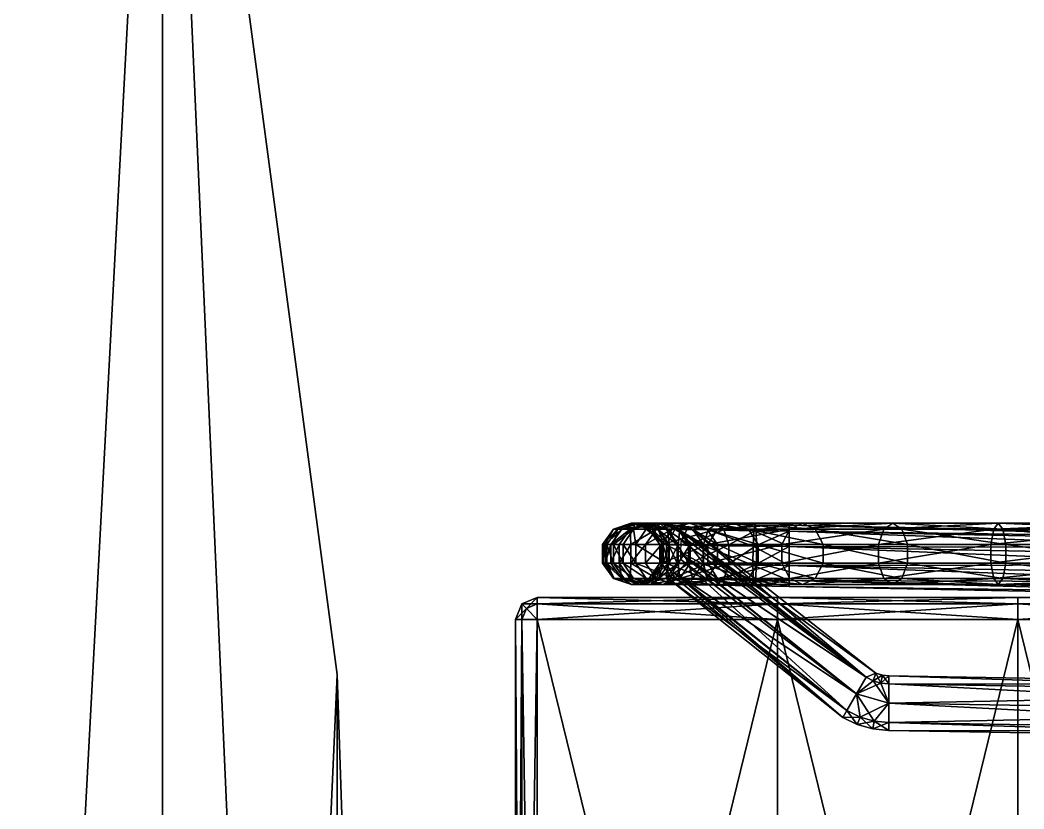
# Model space of a CAD drawing. Extents: x -15.3 to 44, y -4.2 to 20.6.
# Drawn here: x 35.3518 to 35.8114, y 13.9237 to 14.2848 of the extents above; entities that cross this region are included whole.
import ezdxf

# ---------------------------------------------------------------- set-up
doc = ezdxf.new("R2010")
doc.units = 0
doc.header["$MEASUREMENT"] = 0
doc.layers.add('rexp_3D-Objekte', color=7, linetype='Continuous')
doc.layers.add('rexp_Grundobjekte', color=7, linetype='Continuous')

msp = doc.modelspace()

# ---------------------------------------------------------------- meshes
at = {"layer": 'rexp_3D-Objekte', "color": 254, "true_color": 0xe6e6e6}
mesh = msp.add_polyface(dxfattribs=at)
corners = [(35.6337, 14.04483, 0.05452), (35.6337, 14.03618, 0.05452), (35.62788, 14.04483, 0.09216), (35.6327, 14.05183, 0.09381), (35.63845, 14.05183, 0.05634), (35.64048, 14.0545, 0.09648), (35.62788, 14.03618, 0.09216), (35.62345, 14.04483, 0.13), (35.63329, 14.0545, 0.17135), (35.62345, 14.03618, 0.13), (35.62041, 14.04483, 0.16797), (35.62533, 14.05183, 0.16926), (35.62041, 14.03618, 0.16797), (35.61876, 14.04483, 0.20603), (35.6316, 14.0545, 0.24654), (35.63979, 14.05183, 0.21073), (35.61876, 14.03618, 0.20603), (35.61851, 14.04483, 0.24412), (35.62351, 14.05183, 0.24504), (35.63969, 14.05183, 0.24804), (35.61851, 14.03618, 0.24412), (35.61965, 14.04483, 0.2822), (35.63542, 14.0545, 0.32166), (35.64096, 14.05183, 0.28534), (35.61965, 14.03618, 0.2822), (35.62219, 14.04483, 0.3202), (35.62724, 14.05183, 0.32076), (35.62219, 14.03618, 0.3202), (35.62611, 14.04483, 0.35809), (35.63119, 14.05183, 0.35847), (35.64474, 14.0545, 0.3963), (35.62611, 14.03618, 0.35809), (35.63143, 14.04483, 0.39581), (35.63143, 14.03618, 0.39581), (35.63812, 14.04483, 0.43332), (35.64321, 14.05183, 0.43332)]
mesh.append_faces([[corners[k] for k in face] for face in [(0, 1, 2, 0), (2, 6, 7, 2), (7, 9, 10, 7), (10, 12, 13, 10), (13, 16, 17, 13), (17, 20, 21, 17), (21, 24, 25, 21), (25, 27, 28, 25), (28, 31, 32, 28), (32, 33, 34, 32)]], dxfattribs={"vtx1": -1, "vtx3": -1, "color": 254})
mesh.append_faces([[corners[k] for k in face] for face in [(2, 3, 0, 2), (4, 0, 3, 4), (3, 5, 4, 3), (7, 3, 2, 7), (5, 3, 8, 5), (10, 11, 7, 10), (3, 7, 11, 3), (11, 8, 3, 11), (13, 11, 10, 13), (8, 11, 14, 8), (14, 15, 8, 14), (17, 18, 13, 17), (11, 13, 18, 11), (18, 14, 11, 18), (15, 14, 19, 15), (21, 18, 17, 21), (14, 18, 22, 14), (22, 23, 14, 22), (25, 26, 21, 25), (18, 21, 26, 18), (26, 22, 18, 26), (28, 29, 25, 28), (26, 25, 29, 26), (29, 30, 26, 29), (22, 26, 30, 22), (32, 29, 28, 32), (29, 32, 35, 29)]], dxfattribs={"vtx3": -1, "color": 254})
mesh = msp.add_polyface(dxfattribs=at)
corners = [(35.6478, 14.04468, 0.03313), (35.6478, 14.03603, 0.03319), (35.6337, 14.04483, 0.05452), (35.63845, 14.05183, 0.05634), (35.65163, 14.0517, 0.03645), (35.64613, 14.0545, 0.05929), (35.64048, 14.0545, 0.09648), (35.64827, 14.05183, 0.09914), (35.63329, 14.0545, 0.17135), (35.64408, 14.05183, 0.13623), (35.64895, 14.04483, 0.1377), (35.64125, 14.05183, 0.17344), (35.64617, 14.04483, 0.17473), (35.64617, 14.03618, 0.17473), (35.63979, 14.05183, 0.21073), (35.64475, 14.04483, 0.21184), (35.64475, 14.03618, 0.21184), (35.63969, 14.05183, 0.24804), (35.64469, 14.04483, 0.24897), (35.64469, 14.03618, 0.24897), (35.6316, 14.0545, 0.24654), (35.64096, 14.05183, 0.28534), (35.646, 14.04483, 0.28608), (35.646, 14.03618, 0.28608), (35.63542, 14.0545, 0.32166), (35.6436, 14.05183, 0.32257), (35.64866, 14.04483, 0.32312), (35.64866, 14.03618, 0.32312), (35.64474, 14.0545, 0.3963), (35.64761, 14.05183, 0.35967), (35.65267, 14.04483, 0.36004), (35.63812, 14.04483, 0.43332), (35.63812, 14.03618, 0.43332), (35.64539, 14.04483, 0.48852), (35.65031, 14.05183, 0.48721), (35.64321, 14.05183, 0.43332), (35.63143, 14.04483, 0.39581), (35.65826, 14.0545, 0.48508), (35.63119, 14.05183, 0.35847), (35.65296, 14.05183, 0.3966)]
mesh.append_faces([[corners[k] for k in face] for face in [(12, 13, 10, 12), (15, 16, 12, 15), (18, 19, 15, 18), (22, 23, 18, 22), (26, 27, 22, 26), (31, 32, 33, 31), (33, 34, 31, 33), (35, 31, 34, 35)]], dxfattribs={"vtx1": -1, "vtx3": -1, "color": 254})
mesh.append_faces([[corners[k] for k in face] for face in [(0, 1, 2, 0), (2, 3, 0, 2), (4, 0, 3, 4), (5, 3, 6, 5), (3, 5, 4, 3), (6, 7, 5, 6), (8, 9, 6, 8), (7, 6, 9, 7), (9, 10, 7, 9), (9, 8, 11, 9), (11, 12, 9, 11), (10, 9, 12, 10), (11, 8, 14, 11), (14, 15, 11, 14), (12, 11, 15, 12), (17, 18, 14, 17), (15, 14, 18, 15), (17, 20, 21, 17), (21, 22, 17, 21), (18, 17, 22, 18), (21, 24, 25, 21), (25, 26, 21, 25), (22, 21, 26, 22), (28, 29, 24, 28), (25, 24, 29, 25), (29, 30, 25, 29), (31, 35, 36, 31), (28, 35, 37, 28), (35, 28, 38, 35), (29, 28, 39, 29)]], dxfattribs={"vtx3": -1, "color": 254})
mesh = msp.add_polyface(dxfattribs=at)
corners = [(35.66459, 14.04438, 0.01411), (35.66454, 14.03573, 0.01422), (35.6478, 14.04468, 0.03313), (35.65163, 14.0517, 0.03645), (35.66685, 14.05142, 0.01859), (35.67048, 14.05417, 0.02595), (35.64613, 14.0545, 0.05929), (35.67407, 14.05157, 0.03338), (35.65382, 14.05183, 0.06224), (35.64827, 14.05183, 0.09914), (35.65856, 14.04483, 0.06406), (35.65308, 14.04483, 0.10079), (35.65856, 14.03618, 0.06406), (35.67627, 14.04462, 0.03804), (35.65308, 14.03618, 0.10079), (35.64895, 14.04483, 0.1377), (35.64895, 14.03618, 0.1377), (35.64866, 14.04483, 0.32312), (35.6436, 14.05183, 0.32257), (35.65267, 14.04483, 0.36004), (35.65267, 14.03618, 0.36004), (35.65031, 14.05183, 0.48721), (35.65826, 14.0545, 0.48508), (35.64321, 14.05183, 0.43332), (35.6662, 14.05183, 0.48295), (35.64474, 14.0545, 0.3963), (35.65967, 14.05183, 0.43332), (35.65296, 14.05183, 0.3966), (35.65804, 14.04483, 0.39679), (35.64761, 14.05183, 0.35967), (35.67111, 14.04483, 0.48163), (35.66475, 14.04483, 0.43332), (35.65804, 14.03618, 0.39679), (35.67111, 14.03618, 0.48163), (35.66475, 14.03618, 0.43332), (35.6667, 14.03618, 0.53997), (35.6667, 14.04483, 0.53997), (35.64539, 14.03618, 0.48852), (35.64539, 14.04483, 0.48852), (35.68536, 14.05183, 0.5292), (35.6711, 14.05183, 0.53743), (35.67823, 14.0545, 0.53331)]
mesh.append_faces([[corners[k] for k in face] for face in [(0, 1, 2, 0), (11, 14, 10, 11), (15, 16, 11, 15), (19, 20, 17, 19), (24, 30, 26, 24), (31, 26, 30, 31), (28, 32, 19, 28), (30, 33, 31, 30), (31, 34, 28, 31), (35, 36, 37, 35), (38, 37, 36, 38), (24, 22, 39, 24), (36, 40, 38, 36), (21, 38, 40, 21), (40, 41, 21, 40), (22, 21, 41, 22)]], dxfattribs={"vtx1": -1, "vtx3": -1, "color": 254})
mesh.append_faces([[corners[k] for k in face] for face in [(2, 3, 0, 2), (4, 0, 3, 4), (3, 5, 4, 3), (5, 3, 6, 5), (7, 5, 8, 7), (8, 6, 9, 8), (6, 8, 5, 6), (8, 10, 7, 8), (9, 11, 8, 9), (10, 8, 11, 10), (10, 12, 13, 10), (11, 9, 15, 11), (17, 18, 19, 17), (21, 22, 23, 21), (22, 24, 25, 22), (26, 25, 24, 26), (27, 25, 26, 27), (27, 28, 29, 27), (19, 29, 28, 19), (26, 31, 27, 26), (28, 27, 31, 28)]], dxfattribs={"vtx3": -1, "color": 254})
mesh = msp.add_polyface(dxfattribs=at)
corners = [(35.65607, 14.04977, 0.37447), (35.7391, 13.98404, 0.37447), (35.65451, 14.04668, 0.37304), (35.65749, 14.04658, 0.39298), (35.7391, 13.98404, 0.39215), (35.65593, 14.04953, 0.39227), (35.6579, 14.05295, 0.38331), (35.74365, 13.98584, 0.38331), (35.70393, 14.03523, 0), (35.70393, 14.02823, 0.00508), (35.68728, 14.03532, 0.0031), (35.68737, 14.04397, 0.00296), (35.70393, 14.03523, 0.02663), (35.70393, 14.04388, 0.02663), (35.68891, 14.03574, 0.02968), (35.68852, 14.02866, 0.02472), (35.68751, 14.0284, 0.00829), (35.66454, 14.03573, 0.01422), (35.66459, 14.04438, 0.01411), (35.689, 14.04439, 0.02953), (35.67622, 14.03597, 0.03815), (35.67395, 14.02892, 0.03367), (35.66673, 14.02877, 0.01888), (35.6478, 14.03603, 0.03319), (35.6478, 14.04468, 0.03313), (35.67627, 14.04462, 0.03804), (35.65856, 14.03618, 0.06406), (35.65856, 14.04483, 0.06406), (35.65308, 14.03618, 0.10079), (35.65382, 14.02917, 0.06224), (35.65308, 14.04483, 0.10079), (35.64895, 14.03618, 0.1377), (35.64866, 14.03618, 0.32312), (35.64866, 14.04483, 0.32312), (35.65267, 14.03618, 0.36004), (35.64761, 14.02917, 0.35967), (35.65267, 14.04483, 0.36004), (35.65804, 14.03618, 0.39679), (35.66475, 14.03618, 0.43332), (35.66475, 14.04483, 0.43332), (35.67111, 14.03618, 0.48163), (35.65804, 14.04483, 0.39679), (35.6662, 14.02917, 0.48295), (35.65967, 14.02917, 0.43332), (35.67111, 14.04483, 0.48163), (35.68977, 14.03618, 0.52666), (35.68536, 14.02917, 0.5292), (35.6711, 14.02917, 0.53743), (35.6667, 14.03618, 0.53997), (35.65031, 14.02917, 0.48721), (35.64539, 14.03618, 0.48852), (35.71943, 14.03618, 0.56532), (35.71584, 14.02917, 0.56892), (35.7042, 14.02917, 0.58055), (35.7006, 14.03618, 0.58415)]
mesh.append_faces([[corners[k] for k in face] for face in [(17, 18, 10, 17), (23, 24, 17, 23), (26, 27, 28, 26), (28, 30, 31, 28), (32, 33, 34, 32), (34, 36, 37, 34), (38, 39, 40, 38), (37, 41, 38, 37), (40, 42, 38, 40), (43, 38, 42, 43), (40, 44, 45, 40), (45, 46, 40, 45), (42, 40, 46, 42), (47, 48, 49, 47), (50, 49, 48, 50), (51, 52, 45, 51), (46, 45, 52, 46), (53, 54, 47, 53), (48, 47, 54, 48)]], dxfattribs={"vtx1": -1, "vtx3": -1, "color": 254})
mesh.append_faces([[corners[k] for k in face] for face in [(0, 1, 2, 0), (3, 4, 5, 3), (0, 6, 1, 0), (6, 5, 7, 6), (8, 9, 10, 8), (10, 11, 8, 10), (12, 13, 14, 12), (14, 15, 12, 14), (10, 16, 17, 10), (14, 19, 20, 14), (20, 21, 14, 20), (17, 22, 23, 17), (20, 25, 26, 20), (26, 29, 20, 26), (28, 29, 26, 28), (34, 35, 32, 34), (37, 35, 34, 37), (38, 43, 37, 38), (35, 37, 43, 35)]], dxfattribs={"vtx3": -1, "color": 254})
mesh = msp.add_polyface(dxfattribs=at)
corners = [(35.73468, 13.97639, 0.37082), (35.65425, 14.04053, 0.37082), (35.7391, 13.98404, 0.37447), (35.73026, 13.96873, 0.37447), (35.65438, 14.03793, 0.37171), (35.73468, 13.97639, 0.39581), (35.7391, 13.98404, 0.39215), (35.65789, 14.03812, 0.39574), (35.74365, 13.98584, 0.38331), (35.6579, 14.05295, 0.38331), (35.65593, 14.04953, 0.39227), (35.7424, 13.9824, 0.39215), (35.74658, 13.98497, 0.38331), (35.75555, 14.05183, 0.59939), (35.75809, 14.04483, 0.59499), (35.71584, 14.05183, 0.56892), (35.71943, 14.04483, 0.56532), (35.75809, 14.03618, 0.59499), (35.71943, 14.03618, 0.56532), (35.75555, 14.02917, 0.59939), (35.71584, 14.02917, 0.56892), (35.75143, 14.0265, 0.60652), (35.71001, 14.0265, 0.57473), (35.74732, 14.02917, 0.61364), (35.7042, 14.02917, 0.58055), (35.74478, 14.03618, 0.61805), (35.7006, 14.03618, 0.58415), (35.74478, 14.04483, 0.61805), (35.75143, 14.0545, 0.60652), (35.71001, 14.0545, 0.57473), (35.74732, 14.05183, 0.61364), (35.7006, 14.04483, 0.58415), (35.7042, 14.05183, 0.58055), (35.80312, 14.04483, 0.61364), (35.80312, 14.03618, 0.61364), (35.8018, 14.02917, 0.61855), (35.79967, 14.0265, 0.6265), (35.79755, 14.02917, 0.63445), (35.79623, 14.03618, 0.63936), (35.79623, 14.04483, 0.63936), (35.8018, 14.05183, 0.61855), (35.79755, 14.05183, 0.63445), (35.79967, 14.0545, 0.6265)]
mesh.append_faces([[corners[k] for k in face] for face in [(0, 3, 4, 0), (13, 14, 15, 13), (16, 15, 14, 16), (14, 17, 16, 14), (18, 16, 17, 18), (17, 19, 18, 17), (20, 18, 19, 20), (19, 21, 20, 19), (22, 20, 21, 22), (21, 23, 22, 21), (24, 22, 23, 24), (23, 25, 24, 23), (26, 24, 25, 26), (25, 27, 26, 25), (28, 13, 29, 28), (15, 29, 13, 15), (27, 30, 31, 27), (32, 31, 30, 32), (30, 28, 32, 30), (29, 32, 28, 29), (14, 13, 33, 14), (17, 14, 34, 17), (19, 17, 35, 19), (21, 19, 36, 21), (23, 21, 37, 23), (37, 38, 23, 37), (25, 23, 38, 25), (38, 39, 25, 38), (27, 25, 39, 27), (13, 28, 40, 13), (39, 41, 27, 39), (30, 27, 41, 30), (28, 30, 42, 28)]], dxfattribs={"vtx1": -1, "vtx3": -1, "color": 254})
mesh.append_faces([[corners[k] for k in face] for face in [(0, 1, 2, 0), (5, 6, 7, 5), (8, 2, 9, 8), (6, 8, 10, 6), (8, 11, 12, 8)]], dxfattribs={"vtx3": -1, "color": 254})
mesh = msp.add_polyface(dxfattribs=at)
corners = [(35.70393, 14.04388, 0), (35.70393, 14.03523, 0), (35.68737, 14.04397, 0.00296), (35.68776, 14.05105, 0.00792), (35.70393, 14.05088, 0.00508), (35.68829, 14.05385, 0.01608), (35.70393, 14.05356, 0.01331), (35.68877, 14.05131, 0.02434), (35.70393, 14.05088, 0.02154), (35.689, 14.04439, 0.02953), (35.70393, 14.04388, 0.02663), (35.68891, 14.03574, 0.02968), (35.68728, 14.03532, 0.0031), (35.66459, 14.04438, 0.01411), (35.66685, 14.05142, 0.01859), (35.67048, 14.05417, 0.02595), (35.67407, 14.05157, 0.03338), (35.67627, 14.04462, 0.03804), (35.67622, 14.03597, 0.03815), (35.65856, 14.04483, 0.06406), (35.68536, 14.05183, 0.5292), (35.68977, 14.04483, 0.52666), (35.6662, 14.05183, 0.48295), (35.67111, 14.04483, 0.48163), (35.68977, 14.03618, 0.52666), (35.67823, 14.0545, 0.53331), (35.65826, 14.0545, 0.48508), (35.71584, 14.05183, 0.56892), (35.71943, 14.04483, 0.56532), (35.71943, 14.03618, 0.56532), (35.7006, 14.03618, 0.58415), (35.7006, 14.04483, 0.58415), (35.6667, 14.03618, 0.53997), (35.6667, 14.04483, 0.53997), (35.71001, 14.0545, 0.57473), (35.7042, 14.05183, 0.58055), (35.6711, 14.05183, 0.53743), (35.74478, 14.04483, 0.61805)]
mesh.append_faces([[corners[k] for k in face] for face in [(2, 12, 13, 2), (21, 24, 23, 21), (25, 20, 26, 25), (27, 28, 20, 27), (21, 20, 28, 21), (28, 29, 21, 28), (24, 21, 29, 24), (30, 31, 32, 30), (33, 32, 31, 33), (34, 27, 25, 34), (20, 25, 27, 20), (31, 35, 33, 31), (36, 33, 35, 36), (35, 34, 36, 35), (25, 36, 34, 25), (31, 30, 37, 31)]], dxfattribs={"vtx1": -1, "vtx3": -1, "color": 254})
mesh.append_faces([[corners[k] for k in face] for face in [(0, 1, 2, 0), (2, 3, 0, 2), (4, 0, 3, 4), (3, 5, 4, 3), (6, 4, 5, 6), (5, 7, 6, 5), (8, 6, 7, 8), (7, 9, 8, 7), (10, 8, 9, 10), (9, 11, 10, 9), (13, 14, 2, 13), (3, 2, 14, 3), (14, 15, 3, 14), (5, 3, 15, 5), (15, 16, 5, 15), (7, 5, 16, 7), (16, 17, 7, 16), (9, 7, 17, 9), (17, 18, 9, 17), (17, 16, 19, 17), (20, 21, 22, 20), (23, 22, 21, 23)]], dxfattribs={"vtx3": -1, "color": 254})
mesh = msp.add_polyface(dxfattribs=at)
corners = [(35.74961, 13.97211, 0.37082), (35.74961, 13.98096, 0.37447), (35.98981, 13.97695, 0.37447), (35.74961, 13.96328, 0.37447), (35.98981, 13.96811, 0.37082), (35.74961, 13.95962, 0.38331), (35.98981, 13.95927, 0.37447), (35.74961, 13.96328, 0.39215), (35.98981, 13.95561, 0.38331), (35.74961, 13.97211, 0.39581), (35.98981, 13.95927, 0.39215), (35.74961, 13.98096, 0.39215), (35.98981, 13.96811, 0.39581), (35.74961, 13.98462, 0.38331), (35.98981, 13.98061, 0.38331), (35.98981, 13.97695, 0.39215), (35.70393, 14.02823, 0.00508), (35.70393, 14.03523, 0), (36.11315, 14.0201, 0.00508), (35.70393, 14.04388, 0), (36.11315, 14.02711, 0), (35.70393, 14.05088, 0.00508), (36.11315, 14.03576, 0), (35.70393, 14.05356, 0.01331), (36.11315, 14.04276, 0.00508), (35.70393, 14.05088, 0.02154), (36.11315, 14.04543, 0.01331), (35.70393, 14.04388, 0.02663), (36.11315, 14.04276, 0.02154), (35.70393, 14.03523, 0.02663), (36.11315, 14.03576, 0.02663), (35.70393, 14.02556, 0.01331), (36.11315, 14.01743, 0.01331), (35.70393, 14.02823, 0.02154), (36.11315, 14.0201, 0.02154), (36.11315, 14.02711, 0.02663), (35.8018, 14.05183, 0.61855), (35.80312, 14.04483, 0.61364), (35.75555, 14.05183, 0.59939), (35.86573, 14.04483, 0.62), (35.80312, 14.03618, 0.61364), (35.75809, 14.04483, 0.59499), (35.86573, 14.03618, 0.62), (35.8018, 14.02917, 0.61855), (35.75809, 14.03618, 0.59499), (35.86573, 14.02917, 0.62508), (35.79967, 14.0265, 0.6265), (35.75555, 14.02917, 0.59939), (35.86573, 14.0265, 0.63331), (35.79755, 14.02917, 0.63445), (35.75143, 14.0265, 0.60652), (35.86573, 14.02917, 0.64154), (35.79623, 14.03618, 0.63936), (35.86573, 14.03618, 0.64663), (35.86573, 14.04483, 0.64663), (35.79623, 14.04483, 0.63936), (35.79967, 14.0545, 0.6265), (35.75143, 14.0545, 0.60652), (35.79755, 14.05183, 0.63445), (35.74732, 14.05183, 0.61364), (35.86573, 14.05183, 0.64154), (35.86573, 14.05183, 0.62508), (35.86573, 14.0545, 0.63331)]
mesh.append_faces([[corners[k] for k in face] for face in [(16, 17, 18, 16), (17, 19, 20, 17), (19, 21, 22, 19), (21, 23, 24, 21), (23, 25, 26, 23), (25, 27, 28, 25), (27, 29, 30, 27), (31, 16, 32, 31), (33, 31, 34, 33), (29, 33, 35, 29), (36, 37, 38, 36), (37, 40, 41, 37), (40, 37, 42, 40), (40, 43, 44, 40), (43, 46, 47, 43), (46, 49, 50, 46), (53, 54, 52, 53), (55, 52, 54, 55), (56, 36, 57, 56), (58, 56, 59, 58)]], dxfattribs={"vtx1": -1, "vtx3": -1, "color": 254})
mesh.append_faces([[corners[k] for k in face] for face in [(0, 1, 2, 0), (3, 0, 4, 3), (5, 3, 6, 5), (7, 5, 8, 7), (9, 7, 10, 9), (11, 9, 12, 11), (1, 13, 14, 1), (13, 11, 15, 13)]], dxfattribs={"vtx2": -1, "vtx3": -1, "color": 254})
mesh.append_faces([[corners[k] for k in face] for face in [(37, 36, 39, 37), (43, 40, 45, 43), (46, 43, 48, 46), (49, 46, 51, 49), (52, 49, 53, 52), (54, 60, 55, 54), (58, 55, 60, 58), (36, 56, 61, 36), (56, 58, 62, 56)]], dxfattribs={"vtx3": -1, "color": 254})
mesh = msp.add_polyface(dxfattribs=at)
corners = [(36.00505, 13.95223, 0.38331), (36.00645, 13.95561, 0.37447), (36.02042, 13.94587, 0.37447), (36.00645, 13.95561, 0.39215), (36.01784, 13.94328, 0.38331), (35.98981, 13.96811, 0.37082), (35.98981, 13.97695, 0.37447), (36.01321, 13.97195, 0.37447), (36.00983, 13.96378, 0.37082), (35.74961, 13.97211, 0.37082), (35.98981, 13.95927, 0.37447), (35.74961, 13.96328, 0.37447), (35.98981, 13.95561, 0.38331), (35.74961, 13.95962, 0.38331), (35.98981, 13.95927, 0.39215), (35.74961, 13.96328, 0.39215), (35.98981, 13.96811, 0.39581), (36.00983, 13.96378, 0.39581), (35.74961, 13.97211, 0.39581), (35.98981, 13.98061, 0.38331), (36.01462, 13.97533, 0.38331), (35.98981, 13.97695, 0.39215), (36.01321, 13.97195, 0.39215), (35.74961, 13.98096, 0.39215), (35.74961, 13.98096, 0.37447), (35.74961, 13.98462, 0.38331), (36.11315, 14.02711, 0), (36.11315, 14.0201, 0.00508), (35.70393, 14.03523, 0), (36.11315, 14.03576, 0), (35.70393, 14.04388, 0), (36.11315, 14.04276, 0.00508), (35.70393, 14.05088, 0.00508), (36.11315, 14.04543, 0.01331), (35.70393, 14.05356, 0.01331), (35.86573, 14.05183, 0.62508), (35.86573, 14.04483, 0.62), (35.8018, 14.05183, 0.61855), (35.86573, 14.03618, 0.62), (35.80312, 14.04483, 0.61364), (35.86573, 14.02917, 0.62508), (35.80312, 14.03618, 0.61364), (35.86573, 14.0265, 0.63331), (35.8018, 14.02917, 0.61855), (35.86573, 14.02917, 0.64154), (35.79967, 14.0265, 0.6265), (35.86573, 14.03618, 0.64663), (35.79755, 14.02917, 0.63445), (35.86573, 14.0545, 0.63331), (35.79967, 14.0545, 0.6265), (35.86573, 14.05183, 0.64154), (35.79755, 14.05183, 0.63445)]
mesh.append_faces([[corners[k] for k in face] for face in [(29, 26, 30, 29)]], dxfattribs={"vtx0": -1, "vtx1": -1, "vtx3": -1, "color": 254})
mesh.append_faces([[corners[k] for k in face] for face in [(26, 27, 28, 26), (31, 29, 32, 31), (33, 31, 34, 33), (36, 38, 39, 36)]], dxfattribs={"vtx1": -1, "vtx3": -1, "color": 254})
mesh.append_faces([[corners[k] for k in face] for face in [(6, 5, 9, 6), (5, 10, 11, 5), (10, 12, 13, 10), (12, 14, 15, 12), (14, 16, 18, 14), (6, 19, 20, 6), (20, 7, 6, 20), (19, 21, 22, 19), (22, 20, 19, 22), (16, 21, 23, 16), (19, 6, 24, 19), (21, 19, 25, 21)]], dxfattribs={"vtx2": -1, "vtx3": -1, "color": 254})
mesh.append_faces([[corners[k] for k in face] for face in [(0, 1, 2, 0), (3, 0, 4, 3), (5, 6, 7, 5), (7, 8, 5, 7), (10, 5, 8, 10), (8, 1, 10, 8), (12, 10, 1, 12), (1, 0, 12, 1), (14, 12, 0, 14), (0, 3, 14, 0), (16, 14, 3, 16), (3, 17, 16, 3), (21, 16, 17, 21), (17, 22, 21, 17), (35, 36, 37, 35), (38, 40, 41, 38), (40, 42, 43, 40), (42, 44, 45, 42), (44, 46, 47, 44), (48, 35, 49, 48), (50, 48, 51, 50)]], dxfattribs={"vtx3": -1, "color": 254})
mesh = msp.add_polyface(dxfattribs=at)
corners = [(36.13159, 14.02344, 0), (36.1349, 14.03143, 0), (36.15334, 14.01911, 0), (36.12891, 14.01697, 0.00508), (36.14722, 14.01299, 0), (36.14227, 14.00805, 0.00508), (36.12788, 14.0145, 0.01331), (36.14038, 14.00616, 0.01331), (36.12891, 14.01697, 0.02154), (36.14227, 14.00805, 0.02154), (36.13159, 14.02344, 0.02663), (36.14722, 14.01299, 0.02663), (36.1349, 14.03143, 0.02663), (36.13758, 14.0379, 0.02154), (36.15334, 14.01911, 0.02663), (36.11315, 14.03576, 0), (36.11315, 14.04276, 0.00508), (36.13758, 14.0379, 0.00508), (36.11315, 14.02711, 0), (36.11315, 14.0201, 0.00508), (36.11315, 14.01743, 0.01331), (36.11315, 14.0201, 0.02154), (36.11315, 14.02711, 0.02663), (36.11315, 14.03576, 0.02663), (36.11315, 14.04276, 0.02154), (36.11315, 14.04543, 0.01331), (36.1386, 14.04037, 0.01331), (35.70393, 14.05088, 0.02154), (35.70393, 14.04388, 0.02663), (35.70393, 14.03523, 0.02663), (35.70393, 14.02823, 0.00508), (35.70393, 14.02556, 0.01331), (35.70393, 14.02823, 0.02154)]
mesh.append_faces([[corners[k] for k in face] for face in [(22, 23, 29, 22)]], dxfattribs={"vtx0": -1, "vtx1": -1, "vtx3": -1, "color": 254})
mesh.append_faces([[corners[k] for k in face] for face in [(0, 1, 2, 0), (12, 10, 11, 12), (18, 15, 1, 18), (1, 0, 18, 1), (23, 22, 10, 23), (10, 12, 23, 10)]], dxfattribs={"vtx0": -1, "vtx2": -1, "vtx3": -1, "color": 254})
mesh.append_faces([[corners[k] for k in face] for face in [(24, 25, 27, 24), (23, 24, 28, 23), (19, 20, 30, 19), (20, 21, 31, 20), (21, 22, 32, 21)]], dxfattribs={"vtx1": -1, "vtx3": -1, "color": 254})
mesh.append_faces([[corners[k] for k in face] for face in [(3, 0, 4, 3), (4, 5, 3, 4), (6, 3, 5, 6), (5, 7, 6, 5), (8, 6, 7, 8), (7, 9, 8, 7), (10, 8, 9, 10), (9, 11, 10, 9), (13, 12, 14, 13), (15, 16, 17, 15), (17, 1, 15, 17), (19, 18, 0, 19), (0, 3, 19, 0), (20, 19, 3, 20), (3, 6, 20, 3), (21, 20, 6, 21), (6, 8, 21, 6), (22, 21, 8, 22), (8, 10, 22, 8), (24, 23, 12, 24), (12, 13, 24, 12), (16, 25, 26, 16), (26, 17, 16, 26), (25, 24, 13, 25), (13, 26, 25, 13)]], dxfattribs={"vtx2": -1, "vtx3": -1, "color": 254})
mesh = msp.add_polyface(dxfattribs=at)
corners = [(35.65451, 14.04668, 0.37304), (35.7391, 13.98404, 0.37447), (35.65425, 14.04053, 0.37082), (35.65749, 14.04658, 0.39298), (35.65789, 14.03812, 0.39574), (35.7391, 13.98404, 0.39215), (35.68751, 14.0284, 0.00829), (35.68728, 14.03532, 0.0031), (35.70393, 14.02823, 0.00508), (35.70393, 14.02823, 0.02154), (35.70393, 14.03523, 0.02663), (35.68852, 14.02866, 0.02472), (35.66673, 14.02877, 0.01888), (35.66454, 14.03573, 0.01422), (35.68891, 14.03574, 0.02968), (35.67395, 14.02892, 0.03367), (35.6516, 14.02905, 0.03661), (35.6478, 14.03603, 0.03319), (35.6327, 14.02917, 0.09381), (35.62788, 14.03618, 0.09216), (35.63845, 14.02917, 0.05634), (35.6337, 14.03618, 0.05452), (35.67622, 14.03597, 0.03815), (35.65382, 14.02917, 0.06224), (35.64613, 14.0265, 0.05929), (35.62833, 14.02917, 0.13147), (35.62345, 14.03618, 0.13), (35.64048, 14.0265, 0.09648), (35.65308, 14.03618, 0.10079), (35.64408, 14.02917, 0.13623), (35.62373, 14.02917, 0.20714), (35.62041, 14.03618, 0.16797), (35.64617, 14.03618, 0.17473), (35.63979, 14.02917, 0.21073), (35.63176, 14.0265, 0.20893), (35.62351, 14.02917, 0.24504), (35.61851, 14.03618, 0.24412), (35.62724, 14.02917, 0.32076), (35.61965, 14.03618, 0.2822), (35.64469, 14.03618, 0.24897), (35.64096, 14.02917, 0.28534), (35.63119, 14.02917, 0.35847), (35.62611, 14.03618, 0.35809), (35.63542, 14.0265, 0.32166), (35.64866, 14.03618, 0.32312), (35.64761, 14.02917, 0.35967), (35.64321, 14.02917, 0.43332), (35.6662, 14.02917, 0.48295), (35.65826, 14.0265, 0.48508), (35.65967, 14.02917, 0.43332), (35.65144, 14.0265, 0.43332), (35.65031, 14.02917, 0.48721), (35.68536, 14.02917, 0.5292), (35.67823, 14.0265, 0.53331), (35.6711, 14.02917, 0.53743), (35.71584, 14.02917, 0.56892), (35.71001, 14.0265, 0.57473), (35.7042, 14.02917, 0.58055)]
mesh.append_faces([[corners[k] for k in face] for face in [(52, 53, 47, 52), (51, 48, 54, 51), (55, 56, 52, 55), (54, 53, 57, 54)]], dxfattribs={"vtx1": -1, "vtx3": -1, "color": 254})
mesh.append_faces([[corners[k] for k in face] for face in [(0, 1, 2, 0), (3, 4, 5, 3), (6, 7, 8, 6), (9, 10, 11, 9), (12, 13, 6, 12), (11, 14, 15, 11), (16, 17, 12, 16), (18, 19, 20, 18), (20, 21, 16, 20), (15, 22, 23, 15), (23, 24, 15, 23), (20, 24, 18, 20), (25, 26, 18, 25), (18, 27, 25, 18), (23, 28, 29, 23), (29, 27, 23, 29), (30, 31, 25, 30), (25, 27, 30, 25), (29, 32, 33, 29), (33, 34, 29, 33), (35, 36, 30, 35), (30, 34, 35, 30), (37, 38, 35, 37), (35, 34, 37, 35), (33, 39, 40, 33), (40, 34, 33, 40), (41, 42, 37, 41), (37, 43, 41, 37), (40, 44, 45, 40), (45, 43, 40, 45), (41, 43, 46, 41), (47, 48, 49, 47), (46, 50, 51, 46), (49, 50, 45, 49)]], dxfattribs={"vtx3": -1, "color": 254})
mesh = msp.add_polyface(dxfattribs=at)
corners = [(35.6337, 14.03618, 0.05452), (35.63845, 14.02917, 0.05634), (35.62788, 14.03618, 0.09216), (35.6478, 14.03603, 0.03319), (35.6516, 14.02905, 0.03661), (35.62788, 14.04483, 0.09216), (35.6337, 14.04483, 0.05452), (35.6327, 14.02917, 0.09381), (35.62345, 14.03618, 0.13), (35.62345, 14.04483, 0.13), (35.64895, 14.03618, 0.1377), (35.64408, 14.02917, 0.13623), (35.65308, 14.03618, 0.10079), (35.62833, 14.02917, 0.13147), (35.62041, 14.03618, 0.16797), (35.62041, 14.04483, 0.16797), (35.64895, 14.04483, 0.1377), (35.64617, 14.03618, 0.17473), (35.62373, 14.02917, 0.20714), (35.61876, 14.03618, 0.20603), (35.61876, 14.04483, 0.20603), (35.64617, 14.04483, 0.17473), (35.64475, 14.03618, 0.21184), (35.63979, 14.02917, 0.21073), (35.61851, 14.03618, 0.24412), (35.61851, 14.04483, 0.24412), (35.64475, 14.04483, 0.21184), (35.64469, 14.03618, 0.24897), (35.62351, 14.02917, 0.24504), (35.61965, 14.03618, 0.2822), (35.61965, 14.04483, 0.2822), (35.64469, 14.04483, 0.24897), (35.646, 14.03618, 0.28608), (35.64096, 14.02917, 0.28534), (35.62724, 14.02917, 0.32076), (35.62219, 14.03618, 0.3202), (35.62219, 14.04483, 0.3202), (35.646, 14.04483, 0.28608), (35.64866, 14.03618, 0.32312), (35.62611, 14.03618, 0.35809), (35.62611, 14.04483, 0.35809), (35.64321, 14.02917, 0.43332), (35.63143, 14.03618, 0.39581), (35.63119, 14.02917, 0.35847), (35.65031, 14.02917, 0.48721), (35.64539, 14.03618, 0.48852), (35.63812, 14.03618, 0.43332), (35.63143, 14.04483, 0.39581), (35.64539, 14.04483, 0.48852), (35.63812, 14.04483, 0.43332)]
mesh.append_faces([[corners[k] for k in face] for face in [(2, 5, 0, 2), (8, 9, 2, 8), (14, 15, 8, 14), (10, 16, 17, 10), (19, 20, 14, 19), (17, 21, 22, 17), (24, 25, 19, 24), (22, 26, 27, 22), (29, 30, 24, 29), (27, 31, 32, 27), (35, 36, 29, 35), (32, 37, 38, 32), (39, 40, 35, 39), (42, 47, 39, 42), (45, 48, 46, 45), (46, 49, 42, 46)]], dxfattribs={"vtx1": -1, "vtx3": -1, "color": 254})
mesh.append_faces([[corners[k] for k in face] for face in [(0, 1, 2, 0), (3, 4, 0, 3), (0, 6, 3, 0), (2, 7, 8, 2), (10, 11, 12, 10), (8, 13, 14, 8), (17, 11, 10, 17), (14, 18, 19, 14), (22, 23, 17, 22), (19, 18, 24, 19), (27, 23, 22, 27), (24, 28, 29, 24), (32, 33, 27, 32), (29, 34, 35, 29), (38, 33, 32, 38), (35, 34, 39, 35), (41, 42, 43, 41), (39, 43, 42, 39), (44, 45, 41, 44), (46, 41, 45, 46), (42, 41, 46, 42)]], dxfattribs={"vtx3": -1, "color": 254})
mesh = msp.add_polyface(dxfattribs=at)
corners = [(35.72842, 13.60719, 0.38331), (35.73026, 13.60403, 0.37447), (35.65076, 13.54044, 0.37447), (35.65425, 14.04053, 0.37082), (35.73468, 13.97639, 0.37082), (35.65438, 14.03793, 0.37171), (35.65076, 14.03232, 0.37447), (35.73026, 13.96873, 0.37447), (35.72842, 13.96556, 0.38331), (35.65025, 14.03092, 0.37796), (35.64777, 14.02985, 0.38331), (35.73026, 13.96873, 0.39215), (35.65215, 14.03092, 0.39105), (35.65253, 14.03123, 0.39215), (35.73468, 13.97639, 0.39581), (35.65789, 14.03812, 0.39574), (35.68799, 14.02586, 0.01655), (35.68751, 14.0284, 0.00829), (35.70393, 14.02556, 0.01331), (35.70393, 14.02823, 0.00508), (35.68852, 14.02866, 0.02472), (35.70393, 14.02823, 0.02154), (35.67033, 14.02618, 0.02631), (35.66673, 14.02877, 0.01888), (35.67395, 14.02892, 0.03367), (35.64613, 14.0265, 0.05929), (35.6516, 14.02905, 0.03661), (35.64048, 14.0265, 0.09648), (35.6327, 14.02917, 0.09381), (35.65382, 14.02917, 0.06224), (35.63845, 14.02917, 0.05634), (35.63176, 14.0265, 0.20893), (35.62373, 14.02917, 0.20714), (35.64408, 14.02917, 0.13623), (35.63542, 14.0265, 0.32166), (35.62724, 14.02917, 0.32076), (35.64096, 14.02917, 0.28534), (35.65144, 14.0265, 0.43332), (35.64321, 14.02917, 0.43332), (35.64761, 14.02917, 0.35967), (35.65967, 14.02917, 0.43332), (35.65826, 14.0265, 0.48508), (35.65031, 14.02917, 0.48721), (35.6662, 14.02917, 0.48295), (35.67823, 14.0265, 0.53331), (35.6711, 14.02917, 0.53743), (35.68536, 14.02917, 0.5292), (35.71001, 14.0265, 0.57473), (35.7042, 14.02917, 0.58055)]
mesh.append_faces([[corners[k] for k in face] for face in [(6, 5, 7, 6), (41, 43, 44, 41), (44, 45, 41, 44), (44, 46, 47, 44), (47, 48, 44, 47)]], dxfattribs={"vtx1": -1, "vtx3": -1, "color": 254})
mesh.append_faces([[corners[k] for k in face] for face in [(0, 1, 2, 0), (3, 4, 5, 3), (7, 8, 6, 7), (9, 6, 8, 9), (9, 8, 10, 9), (8, 11, 10, 8), (12, 10, 11, 12), (12, 11, 13, 12), (11, 14, 13, 11), (15, 13, 14, 15), (16, 17, 18, 16), (19, 18, 17, 19), (20, 16, 21, 20), (18, 21, 16, 18), (22, 23, 16, 22), (17, 16, 23, 17), (24, 22, 20, 24), (16, 20, 22, 16), (25, 26, 22, 25), (23, 22, 26, 23), (22, 24, 25, 22), (27, 28, 25, 27), (25, 29, 27, 25), (26, 25, 30, 26), (31, 32, 27, 31), (27, 33, 31, 27), (34, 35, 31, 34), (31, 36, 34, 31), (37, 38, 34, 37), (34, 39, 37, 34), (37, 40, 41, 37), (41, 42, 37, 41)]], dxfattribs={"vtx3": -1, "color": 254})
at = {"layer": 'rexp_3D-Objekte', "color": 250, "true_color": 0x2b2b2b}
mesh = msp.add_polyface(dxfattribs=at)
corners = [(36.02409, 14.0105, 0.45276), (35.91858, 14.0105, 0.46544), (35.91858, 13.5605, 0.46544), (36.02409, 13.5605, 0.45276), (35.80858, 14.0105, 0.46829), (35.80858, 13.5605, 0.46829), (35.69858, 14.0105, 0.46711), (35.69858, 13.5605, 0.46711), (35.58858, 14.0105, 0.45849), (35.58858, 13.5605, 0.45849), (36.03116, 14.0105, 0.44983), (36.02909, 14.0155, 0.44983), (36.02409, 14.01757, 0.44983), (35.91858, 14.01757, 0.46251), (35.80858, 14.01757, 0.46537), (35.69858, 14.01757, 0.46418), (35.58858, 14.01757, 0.45556), (35.58358, 14.0155, 0.45556), (35.58151, 14.0105, 0.45556), (35.58151, 13.5605, 0.45556), (35.58358, 13.5555, 0.45556), (35.58858, 13.55343, 0.45556), (35.69858, 13.55343, 0.46418), (35.80858, 13.55343, 0.46537), (35.91858, 13.55343, 0.46251), (36.02409, 13.55343, 0.44983), (36.02909, 13.5555, 0.44983), (36.03116, 13.5605, 0.44983), (36.03409, 14.0105, 0.44277), (36.03116, 14.01757, 0.44277), (36.02409, 14.0205, 0.44277), (35.91858, 14.0205, 0.45544), (35.80858, 14.0205, 0.45829), (35.69858, 14.0205, 0.4571), (35.58858, 14.0205, 0.44849), (35.58151, 14.01757, 0.44849), (35.57858, 14.0105, 0.44849), (35.57858, 13.5605, 0.44849), (35.58151, 13.55343, 0.44849), (35.58858, 13.5505, 0.44849), (35.69858, 13.5505, 0.4571), (35.80858, 13.5505, 0.45829), (35.91858, 13.5505, 0.45544), (36.02409, 13.5505, 0.44277), (36.03116, 13.55343, 0.44277), (36.03409, 13.5605, 0.44277), (36.03858, 14.0105, 0.4061), (36.03565, 14.01757, 0.4061), (36.02858, 14.0205, 0.4061), (35.91858, 14.0205, 0.4061), (35.80858, 14.0205, 0.4061), (35.69858, 14.0205, 0.4061), (35.58858, 14.0205, 0.4061), (35.58151, 14.01757, 0.4061), (35.57858, 14.0105, 0.4061), (35.57858, 13.5605, 0.4061), (35.58151, 13.55343, 0.4061), (35.58858, 13.5505, 0.4061), (35.69858, 13.5505, 0.4061), (35.80858, 13.5505, 0.4061), (35.91858, 13.5505, 0.4061), (36.02858, 13.5505, 0.4061), (36.03565, 13.55343, 0.4061), (36.03858, 13.5605, 0.4061), (36.03565, 14.0105, 0.39903), (36.03358, 14.0155, 0.39903), (36.02858, 14.01757, 0.39903), (35.91858, 14.01757, 0.39903), (35.80858, 14.01757, 0.39903), (35.69858, 14.01757, 0.39903), (35.58858, 14.01757, 0.39903), (35.58358, 14.0155, 0.39903), (35.58151, 14.0105, 0.39903), (35.58151, 13.5605, 0.39903), (35.58358, 13.5555, 0.39903), (35.58858, 13.55343, 0.39903), (35.69858, 13.55343, 0.39903), (35.80858, 13.55343, 0.39903), (35.91858, 13.55343, 0.39903), (36.02858, 13.55343, 0.39903), (36.03358, 13.5555, 0.39903), (36.03565, 13.5605, 0.39903), (36.02858, 14.0105, 0.3961), (35.91858, 14.0105, 0.3961), (35.80858, 14.0105, 0.3961), (35.69858, 14.0105, 0.3961), (35.58858, 14.0105, 0.3961), (35.58858, 13.5605, 0.3961), (35.69858, 13.5605, 0.3961), (35.80858, 13.5605, 0.3961), (35.91858, 13.5605, 0.3961), (36.02858, 13.5605, 0.3961)]
mesh.append_faces([[corners[k] for k in face] for face in [(30, 49, 31, 30), (31, 50, 32, 31), (32, 51, 33, 32), (39, 58, 40, 39), (40, 59, 41, 40), (41, 60, 42, 41), (48, 67, 49, 48), (49, 68, 50, 49), (50, 69, 51, 50), (57, 76, 58, 57), (58, 77, 59, 58), (59, 78, 60, 59), (66, 83, 67, 66), (67, 84, 68, 67), (68, 85, 69, 68), (75, 88, 76, 75), (76, 89, 77, 76), (77, 90, 78, 77)]], dxfattribs={"vtx0": -1, "vtx1": -1, "vtx3": -1, "color": 250})
mesh.append_faces([[corners[k] for k in face] for face in [(4, 7, 5, 4), (31, 49, 50, 31), (32, 50, 51, 32), (33, 51, 52, 33), (40, 58, 59, 40), (41, 59, 60, 41), (42, 60, 61, 42), (49, 67, 68, 49), (50, 68, 69, 50), (51, 69, 70, 51), (58, 76, 77, 58), (59, 77, 78, 59), (60, 78, 79, 60), (67, 83, 84, 67), (68, 84, 85, 68), (69, 85, 86, 69), (76, 88, 89, 76), (77, 89, 90, 77), (78, 90, 91, 78), (88, 86, 85, 88), (89, 85, 84, 89), (90, 84, 83, 90)]], dxfattribs={"vtx0": -1, "vtx2": -1, "vtx3": -1, "color": 250})
mesh.append_faces([[corners[k] for k in face] for face in [(0, 2, 3, 0), (1, 5, 2, 1), (6, 9, 7, 6), (0, 13, 1, 0), (1, 14, 4, 1), (4, 15, 6, 4), (8, 19, 9, 8), (7, 23, 5, 7), (5, 24, 2, 5), (2, 25, 3, 2), (3, 10, 0, 3), (10, 29, 11, 10), (11, 30, 12, 11), (12, 31, 13, 12), (13, 32, 14, 13), (14, 33, 15, 14), (15, 34, 16, 15), (16, 35, 17, 16), (17, 36, 18, 17), (18, 37, 19, 18), (19, 38, 20, 19), (20, 39, 21, 20), (21, 40, 22, 21), (22, 41, 23, 22), (23, 42, 24, 23), (24, 43, 25, 24), (25, 44, 26, 25), (26, 45, 27, 26), (27, 28, 10, 27), (28, 47, 29, 28), (29, 48, 30, 29), (33, 52, 34, 33), (34, 53, 35, 34), (35, 54, 36, 35), (36, 55, 37, 36), (37, 56, 38, 37), (38, 57, 39, 38), (42, 61, 43, 42), (43, 62, 44, 43), (44, 63, 45, 44), (45, 46, 28, 45), (46, 65, 47, 46), (47, 66, 48, 47), (51, 70, 52, 51), (52, 71, 53, 52), (53, 72, 54, 53), (54, 73, 55, 54), (55, 74, 56, 55), (56, 75, 57, 56), (60, 79, 61, 60), (61, 80, 62, 61), (62, 81, 63, 62), (63, 64, 46, 63), (69, 86, 70, 69), (72, 87, 73, 72), (78, 91, 79, 78), (81, 82, 64, 81), (91, 83, 82, 91)]], dxfattribs={"vtx0": -1, "vtx3": -1, "color": 250})
mesh.append_faces([[corners[k] for k in face] for face in [(1, 4, 5, 1), (89, 88, 85, 89), (90, 89, 84, 90), (91, 90, 83, 91)]], dxfattribs={"vtx1": -1, "vtx2": -1, "vtx3": -1, "color": 250})
mesh.append_faces([[corners[k] for k in face] for face in [(0, 1, 2, 0), (4, 6, 7, 4), (6, 8, 9, 6), (0, 12, 13, 0), (1, 13, 14, 1), (4, 14, 15, 4), (8, 18, 19, 8), (7, 22, 23, 7), (5, 23, 24, 5), (2, 24, 25, 2), (3, 27, 10, 3), (10, 28, 29, 10), (11, 29, 30, 11), (12, 30, 31, 12), (13, 31, 32, 13), (14, 32, 33, 14), (15, 33, 34, 15), (16, 34, 35, 16), (17, 35, 36, 17), (18, 36, 37, 18), (19, 37, 38, 19), (20, 38, 39, 20), (21, 39, 40, 21), (22, 40, 41, 22), (23, 41, 42, 23), (24, 42, 43, 24), (25, 43, 44, 25), (26, 44, 45, 26), (27, 45, 28, 27), (28, 46, 47, 28), (29, 47, 48, 29), (30, 48, 49, 30), (34, 52, 53, 34), (35, 53, 54, 35), (36, 54, 55, 36), (37, 55, 56, 37), (38, 56, 57, 38), (39, 57, 58, 39), (43, 61, 62, 43), (44, 62, 63, 44), (45, 63, 46, 45), (46, 64, 65, 46), (47, 65, 66, 47), (48, 66, 67, 48), (52, 70, 71, 52), (53, 71, 72, 53), (54, 72, 73, 54), (55, 73, 74, 55), (56, 74, 75, 56), (57, 75, 76, 57), (61, 79, 80, 61), (62, 80, 81, 62), (63, 81, 64, 63), (66, 82, 83, 66), (72, 86, 87, 72), (75, 87, 88, 75), (81, 91, 82, 81), (88, 87, 86, 88)]], dxfattribs={"vtx2": -1, "vtx3": -1, "color": 250})
mesh.append_faces([[corners[k] for k in face] for face in [(0, 10, 11, 0), (0, 11, 12, 0), (6, 15, 16, 6), (6, 16, 8, 6), (8, 16, 17, 8), (8, 17, 18, 8), (9, 19, 20, 9), (9, 20, 21, 9), (9, 21, 22, 9), (9, 22, 7, 9), (3, 25, 26, 3), (3, 26, 27, 3), (64, 82, 65, 64), (65, 82, 66, 65), (70, 86, 71, 70), (71, 86, 72, 71), (73, 87, 74, 73), (74, 87, 75, 74), (79, 91, 80, 79), (80, 91, 81, 80)]], dxfattribs={"vtx3": -1, "color": 250})
at = {"layer": 'rexp_3D-Objekte', "color": 254, "true_color": 0xe6e6e6}
mesh = msp.add_polyface(dxfattribs=at)
corners = [(35.7424, 13.9824, 0.37447), (35.73468, 13.97639, 0.37082), (35.7391, 13.98404, 0.37447), (35.73026, 13.96873, 0.37447), (35.73636, 13.96579, 0.37447), (35.73511, 13.96235, 0.38331), (35.72842, 13.96556, 0.38331), (35.73636, 13.96579, 0.39215), (35.73026, 13.96873, 0.39215), (35.73468, 13.97639, 0.39581), (35.7391, 13.98404, 0.39215), (35.7424, 13.9824, 0.39215), (35.74365, 13.98584, 0.38331), (35.74594, 13.98136, 0.37447), (35.74961, 13.97211, 0.37082), (35.74287, 13.96395, 0.37447), (35.74223, 13.96035, 0.38331), (35.74287, 13.96395, 0.39215), (35.74961, 13.97211, 0.39581), (35.74658, 13.98497, 0.38331), (35.74594, 13.98136, 0.39215), (35.74961, 13.98096, 0.37447), (35.74961, 13.96328, 0.37447), (35.74961, 13.95962, 0.38331), (35.74961, 13.96328, 0.39215), (35.74961, 13.98096, 0.39215), (35.74961, 13.98462, 0.38331)]
mesh.append_faces([[corners[k] for k in face] for face in [(4, 5, 3, 4), (6, 3, 5, 6)]], dxfattribs={"vtx1": -1, "vtx3": -1, "color": 254})
mesh.append_faces([[corners[k] for k in face] for face in [(0, 1, 2, 0), (3, 1, 4, 3), (5, 7, 6, 5), (8, 6, 7, 8), (7, 9, 8, 7), (10, 9, 11, 10), (2, 12, 0, 2), (11, 12, 10, 11), (13, 14, 0, 13), (1, 0, 14, 1), (14, 15, 1, 14), (4, 1, 15, 4), (15, 16, 4, 15), (5, 4, 16, 5), (16, 17, 5, 16), (7, 5, 17, 7), (17, 18, 7, 17), (9, 7, 18, 9), (19, 13, 12, 19), (0, 12, 13, 0), (18, 20, 9, 18), (11, 9, 20, 11), (20, 19, 11, 20), (21, 14, 13, 21), (15, 14, 22, 15), (22, 23, 15, 22), (16, 15, 23, 16), (23, 24, 16, 23), (17, 16, 24, 17), (24, 18, 17, 24), (20, 18, 25, 20), (26, 21, 19, 26), (13, 19, 21, 13), (25, 26, 20, 25), (19, 20, 26, 19)]], dxfattribs={"vtx3": -1, "color": 254})
at = {"layer": 'rexp_Grundobjekte', "color": 41, "true_color": 0xe5d8a5}
mesh = msp.add_polyface(dxfattribs=at)
corners = [(35.517, 13.38532, 0.72), (35.497, 13.98532, 0.72), (35.497, 12.78532, 0.72), (35.417, 14.58532, 0.72), (35.417, 12.18532, 0.72), (35.257, 15.18532, 0.72), (35.257, 11.58532, 0.72), (34.577, 15.18532, 0.72), (34.577, 11.58532, 0.72), (34.417, 14.58532, 0.72), (34.417, 12.18532, 0.72), (34.337, 13.98532, 0.72), (34.337, 12.78532, 0.72), (34.317, 13.38532, 0.72), (34.317, 13.38532, 0.66), (34.337, 13.98532, 0.66), (34.337, 12.78532, 0.66), (34.417, 14.58532, 0.66), (34.417, 12.18532, 0.66), (34.577, 15.18532, 0.66), (34.577, 11.58532, 0.66), (35.257, 15.18532, 0.66), (35.257, 11.58532, 0.66), (35.417, 14.58532, 0.66), (35.417, 12.18532, 0.66), (35.497, 13.98532, 0.66), (35.497, 12.78532, 0.66), (35.517, 13.38532, 0.66), (35.257, 11.58532, 0.66), (35.417, 12.18532, 0.66), (35.257, 11.58532, 0.72), (35.417, 12.18532, 0.72), (35.417, 12.18532, 0.66), (35.497, 12.78533, 0.66), (35.417, 12.18532, 0.72), (35.497, 12.78533, 0.72), (35.497, 12.78532, 0.66), (35.517, 13.38532, 0.66), (35.497, 12.78532, 0.72), (35.517, 13.38532, 0.72), (35.517, 13.38532, 0.66), (35.497, 13.98532, 0.66), (35.517, 13.38532, 0.72), (35.497, 13.98532, 0.72), (35.497, 13.98532, 0.66), (35.417, 14.58533, 0.66), (35.497, 13.98532, 0.72), (35.417, 14.58533, 0.72), (35.417, 14.58532, 0.66), (35.257, 15.18533, 0.66), (35.417, 14.58532, 0.72), (35.257, 15.18533, 0.72), (35.257, 15.18532, 0.66), (34.577, 15.18532, 0.66), (35.257, 15.18532, 0.72), (34.577, 15.18532, 0.72), (34.577, 15.18532, 0.66), (34.417, 14.58532, 0.66), (34.577, 15.18532, 0.72), (34.417, 14.58532, 0.72), (34.417, 14.58532, 0.66), (34.337, 13.98532, 0.66), (34.417, 14.58532, 0.72), (34.337, 13.98532, 0.72), (34.337, 13.98532, 0.66), (34.317, 13.38533, 0.66), (34.337, 13.98532, 0.72), (34.317, 13.38533, 0.72), (34.317, 13.38532, 0.66), (34.337, 12.78533, 0.66), (34.317, 13.38532, 0.72), (34.337, 12.78533, 0.72), (34.337, 12.78532, 0.66), (34.417, 12.18532, 0.66), (34.337, 12.78532, 0.72), (34.417, 12.18532, 0.72), (34.417, 12.18532, 0.66), (34.577, 11.58532, 0.66), (34.417, 12.18532, 0.72), (34.577, 11.58532, 0.72), (34.577, 11.58532, 0.66), (35.257, 11.58532, 0.66), (34.577, 11.58532, 0.72), (35.257, 11.58532, 0.72)]
mesh.append_faces([[corners[k] for k in face] for face in [(2, 3, 4, 2), (4, 5, 6, 4), (6, 7, 8, 6), (8, 9, 10, 8), (10, 11, 12, 10), (16, 17, 18, 16), (18, 19, 20, 18), (20, 21, 22, 20), (22, 23, 24, 22), (24, 25, 26, 24)]], dxfattribs={"vtx0": -1, "vtx1": -1, "vtx3": -1, "color": 41})
mesh.append_faces([[corners[k] for k in face] for face in [(1, 3, 2, 1), (3, 5, 4, 3), (5, 7, 6, 5), (7, 9, 8, 7), (9, 11, 10, 9), (15, 17, 16, 15), (17, 19, 18, 17), (19, 21, 20, 19), (21, 23, 22, 21), (23, 25, 24, 23)]], dxfattribs={"vtx1": -1, "vtx2": -1, "vtx3": -1, "color": 41})
mesh.append_faces([[corners[k] for k in face] for face in [(0, 1, 2, 0), (14, 15, 16, 14), (28, 29, 30, 28), (32, 33, 34, 32), (36, 37, 38, 36), (40, 41, 42, 40), (44, 45, 46, 44), (48, 49, 50, 48), (52, 53, 54, 52), (56, 57, 58, 56), (60, 61, 62, 60), (64, 65, 66, 64), (68, 69, 70, 68), (72, 73, 74, 72), (76, 77, 78, 76), (80, 81, 82, 80)]], dxfattribs={"vtx1": -1, "vtx3": -1, "color": 41})
mesh.append_faces([[corners[k] for k in face] for face in [(11, 13, 12, 11), (25, 27, 26, 25), (29, 31, 30, 29), (33, 35, 34, 33), (37, 39, 38, 37), (41, 43, 42, 41), (45, 47, 46, 45), (49, 51, 50, 49), (53, 55, 54, 53), (57, 59, 58, 57), (61, 63, 62, 61), (65, 67, 66, 65), (69, 71, 70, 69), (73, 75, 74, 73), (77, 79, 78, 77), (81, 83, 82, 81)]], dxfattribs={"vtx2": -1, "vtx3": -1, "color": 41})

doc.saveas('drawing.dxf')
